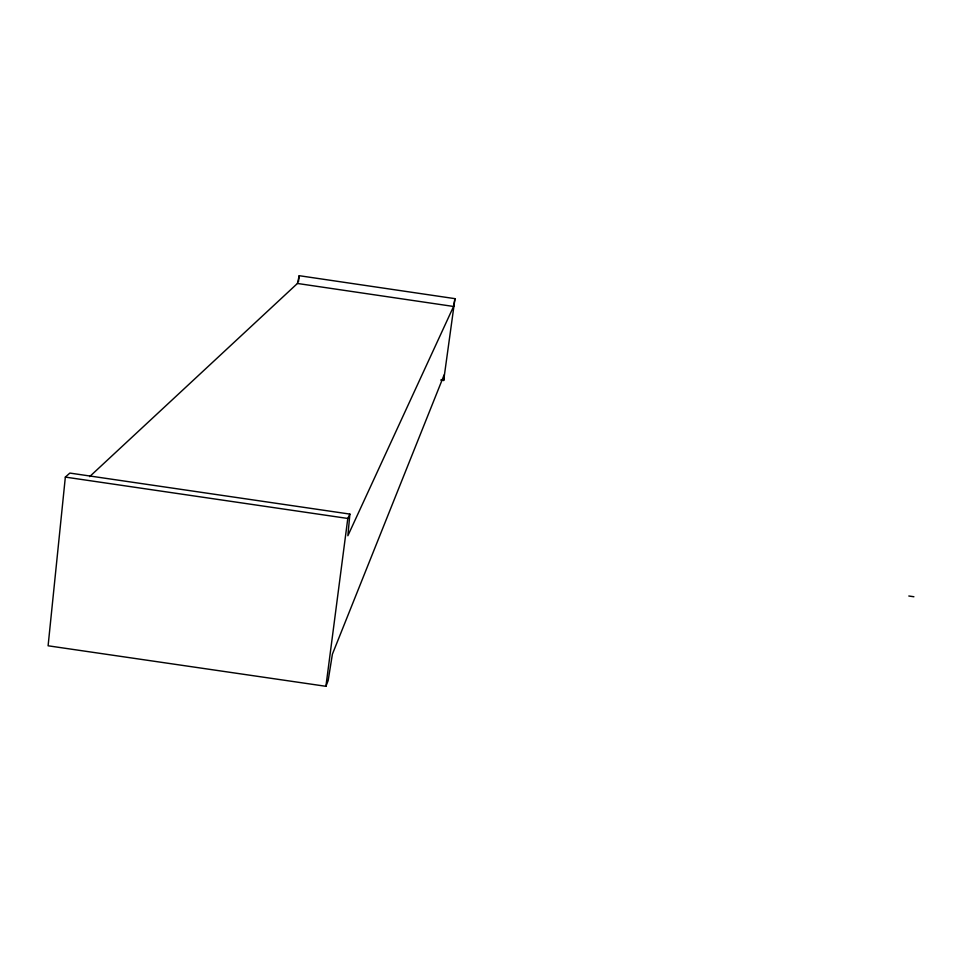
<?xml version="1.0" encoding="UTF-8"?>
<svg xmlns="http://www.w3.org/2000/svg" width="962" height="962" viewBox="0 0 962 962"><rect width="100%" height="100%" fill="white"/><g stroke="black" fill="none" stroke-linecap="round" stroke-linejoin="round"><path stroke-width="1.44" d="M440.704 380.038L443.674 380.471L444.143 374.867L332.407 654.148L328.15 680.591L325.914 686.303L48.1 645.791L65.344 477.092L69.853 473.076L349.879 514.093L347.871 535.75L453.571 306.469L454.966 298.653L299.218 275.697L297.426 283.465L89.61 476.647M298.485 281.662L299.218 275.697M325.914 686.303L347.799 518.458L349.879 514.093M443.674 380.471L454.966 298.653M908.813 596.007L913.9 596.753M65.344 477.092L347.799 518.458M297.426 283.465L453.571 306.469"/></g></svg>
